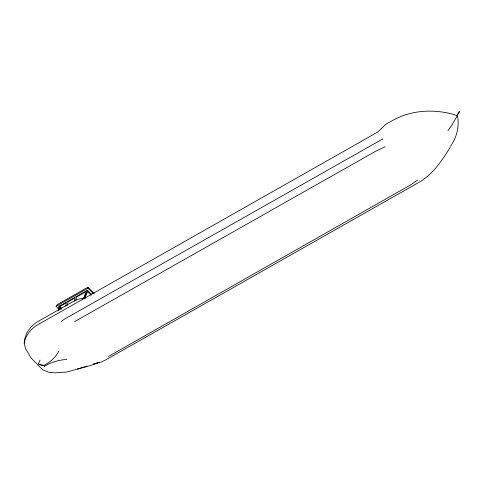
<?xml version="1.0" encoding="UTF-8"?>
<svg xmlns="http://www.w3.org/2000/svg" width="484" height="484" viewBox="0 0 484 484"><rect width="100%" height="100%" fill="white"/><g stroke="black" fill="none" stroke-linecap="round" stroke-linejoin="round"><path stroke-width="0.73" d="M450.223 147.305C441.983 160.682 432.75 174.506 418.781 182.444L104.919 360.338L101.089 362.032L93.4 364.065L99.274 362.359L91.119 365.341L66.713 372.051L54.922 372.843L48.951 372.359L42.634 369.758L30.879 357.712L25.44 348.274L24.2 343.138L24.636 339.72A39.192 30.196 7.3 0 1 38.986 320.898L76.902 299.408L84.888 298.053L85.226 298.398M58.255 310.577L58.782 306.475L87.429 290.237L91.579 294.496M58.957 309.754L59.133 308.387M59.09 310.105L59.532 306.681L66.284 302.857L65.842 306.275M67.494 305.344L67.935 301.919L74.887 297.975L74.451 301.399M75.946 300.552L76.381 297.128L86.219 291.556L83.49 298.18L82.189 298.918M84.022 298.507L87.429 290.237M84.882 298.259L87.628 291.574L91.222 295.246M40.081 360.102L38.309 363.907L43.971 365.45L44.643 366.14A45.381 34.963 7.3 0 1 66.677 359.412M456.678 115.773L458.856 111.816M459.8 111.284L451.747 125.356L447.936 130.686M59.157 309.542L56.041 306.348L57.675 304.363L88.003 287.169L94.241 293.558M417.619 180.115L410.184 185.148L108.489 356.43M61.389 321.358L64.62 319.047L382.868 138.89M56.041 306.348L88.058 288.204L88.003 287.169M74.536 321.648L376.588 150.736L385.058 146.761M78.674 368.669L77.676 368.977L87.023 366.188M38.98 364.597L44.643 366.14M88.058 288.204L93.255 293.528M59.23 305.961L61.825 308.617M59.302 307.007L61.377 309.137M59.223 307.703L60.778 309.3M24.2 343.138A39.192 30.196 7.3 0 1 38.545 324.316L377.683 132.096L385.494 124.503L392.869 120.322A66.496 51.237 7.3 0 1 454.524 114.775L457.253 115.894L457.882 118.211A66.496 51.237 7.3 0 1 450.416 146.38M58.764 351.305A45.381 34.963 7.3 0 1 43.971 365.45"/></g></svg>
